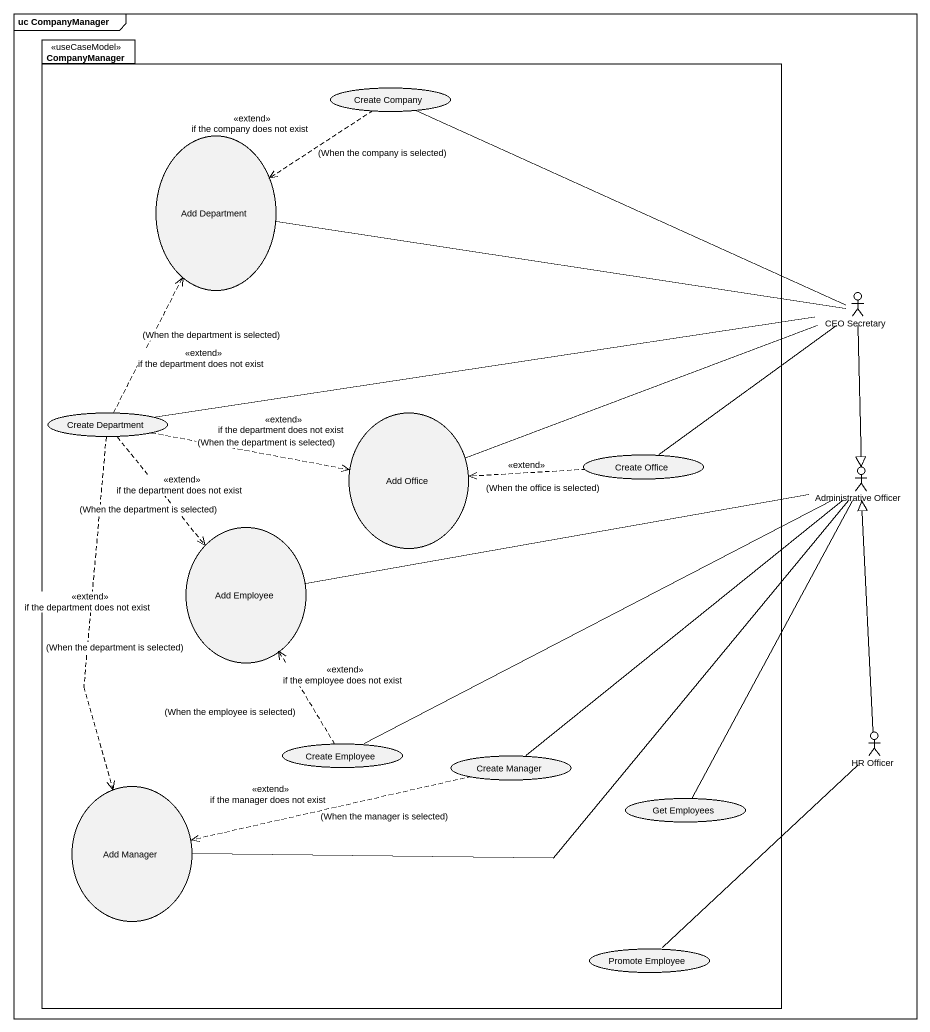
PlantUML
@startuml
mainframe uc CompanyManager
package CompanyManager <<useCaseModel>> {
  usecase "Create Company" as Create_Company
  usecase "Add Department" as Add_Department
  usecase "Create Department" as Create_Department
  usecase "Add Office" as Add_Office
  usecase "Create Office" as Create_Office
  usecase "Add Employee" as Add_Employee
  usecase "Create Employee" as Create_Employee
  usecase "Create Manager" as Create_Manager
  usecase "Add Manager" as Add_Manager
  usecase "Get Employees" as Get_Employees
  usecase "Promote Employee" as Promote_Employee
}
actor "CEO Secretary" as CEO_Secretary
actor "Administrative Officer" as Administrative_Officer
actor "HR Officer" as HR_Officer
Create_Company ..> Add_Department : <<extend>> if the company does not exist\n(When the company is selected)
CEO_Secretary -left- Create_Company
CEO_Secretary -left- Add_Department
CEO_Secretary -left- Create_Department
CEO_Secretary -left- Add_Office
CEO_Secretary -- Create_Office
CEO_Secretary --|> Administrative_Officer
Create_Department .up.> Add_Department : (When the department is selected)\n<<extend>> if the department does not exist
Create_Department .right.> Add_Office : <<extend>> if the department does not exist\n(When the department is selected)
Create_Department ..> Add_Employee : <<extend>> if the department does not exist\n(When the department is selected)
Create_Department ..> Add_Manager : <<extend>> if the department does not exist\n(When the department is selected)
Create_Office .left.> Add_Office : <<extend>>\n(When the office is selected)
Administrative_Officer -left- Add_Employee
Administrative_Officer -left- Create_Employee
Administrative_Officer -- Create_Manager
Administrative_Officer -left- Add_Manager
Administrative_Officer -- Get_Employees
Create_Employee .up.> Add_Employee : <<extend>> if the employee does not exist\n(When the employee is selected)
Create_Manager .left.> Add_Manager : <<extend>> if the manager does not exist\n(When the manager is selected)
HR_Officer -up-|> Administrative_Officer
HR_Officer -- Promote_Employee
@enduml
